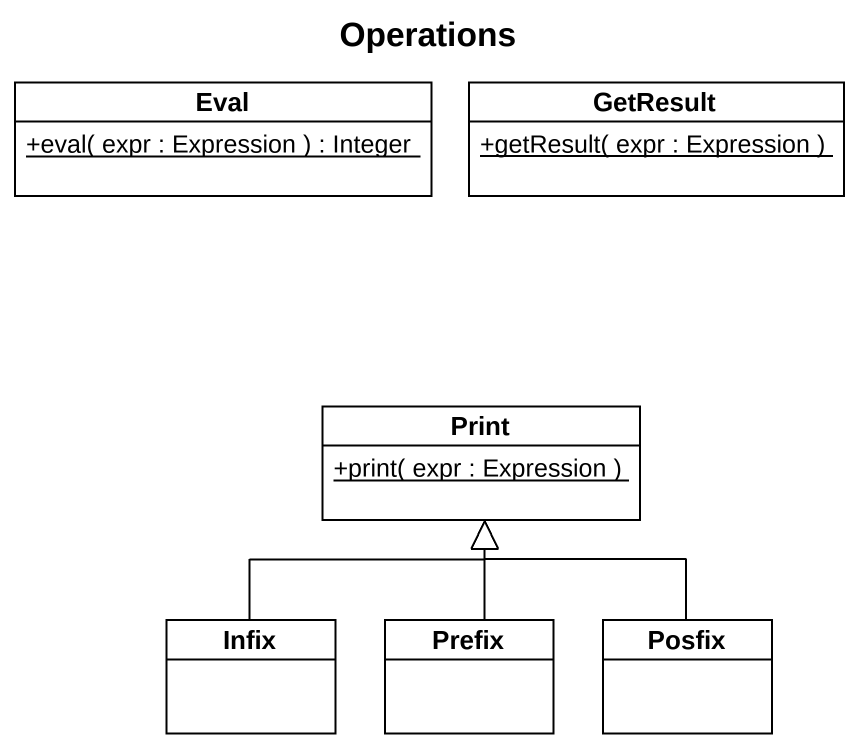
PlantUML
@startuml
title Operations
hide circle
hide empty members
skinparam classAttributeIconSize 0
class Eval #FFFFFF {
  {static} +eval( expr : Expression ) : Integer
}
class GetResult #FFFFFF {
  {static} +getResult( expr : Expression )
}
class Print #FFFFFF {
  {static} +print( expr : Expression )
}
class Infix #FFFFFF
class Prefix #FFFFFF
class Posfix #FFFFFF
Infix -up-|> Print
Prefix -up-|> Print
Posfix -up-|> Print
@enduml
